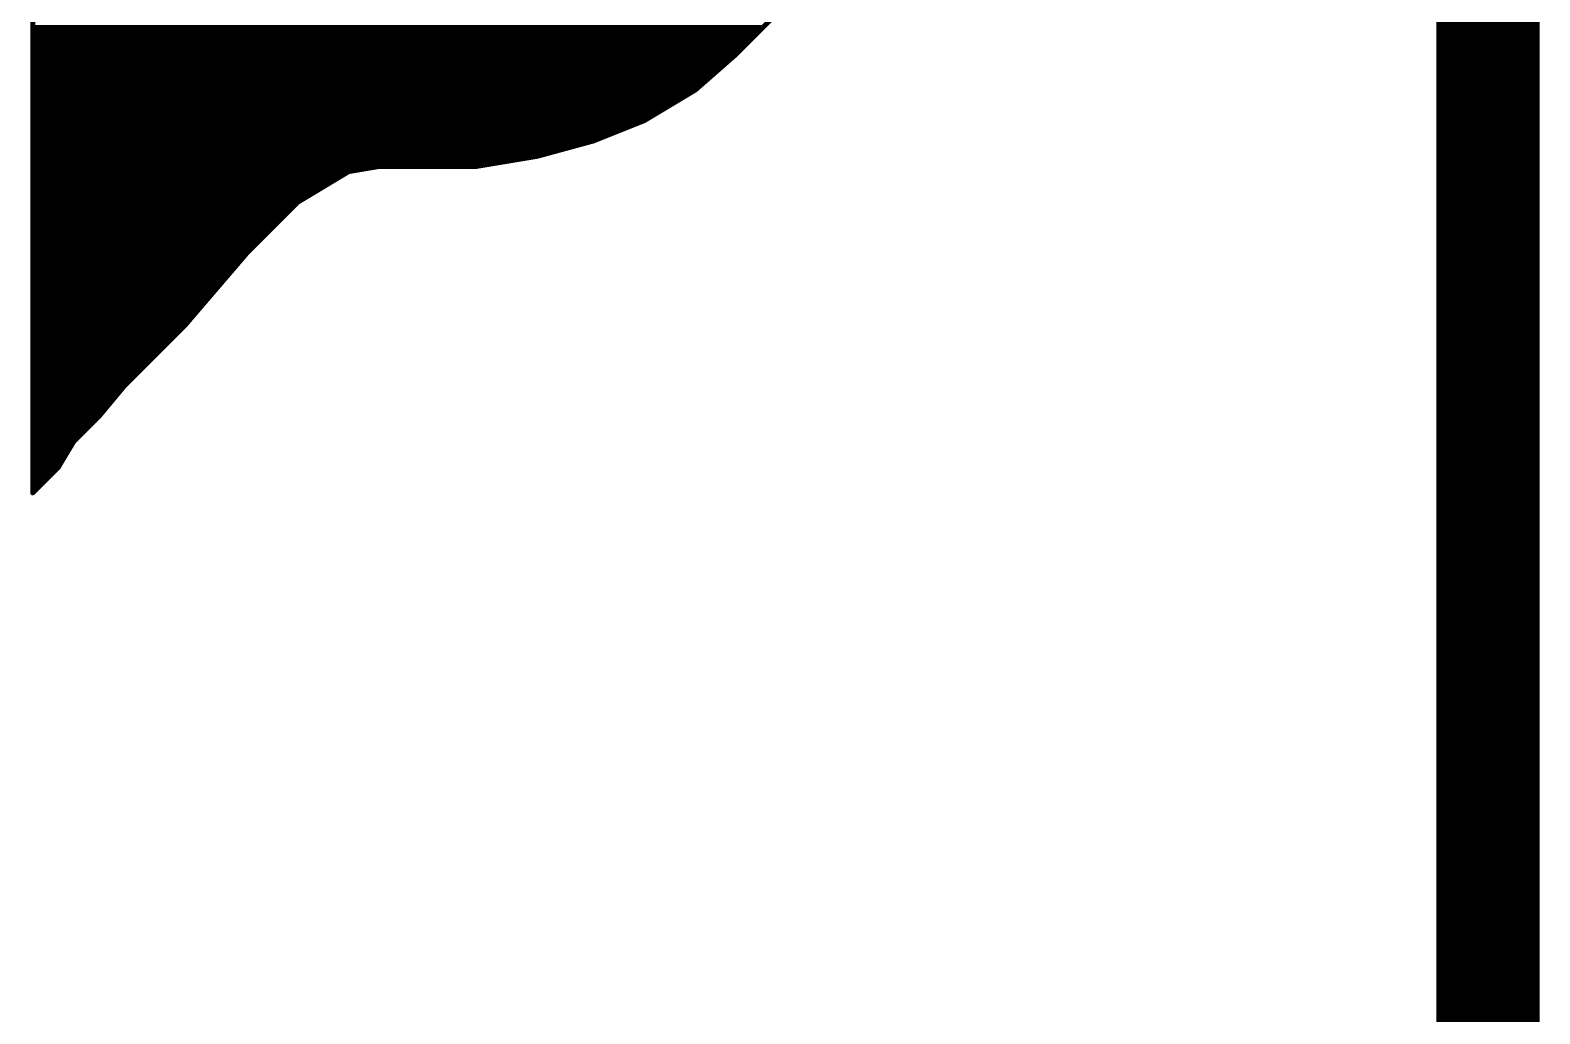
# Model space of a CAD drawing. Extents: x -36 to 71, y -16 to 19.
# Drawn here: x 20 to 22.962, y 10.006 to 11.935 of the extents above; entities that cross this region are included whole.
import ezdxf

# ---------------------------------------------------------------- set-up
doc = ezdxf.new("R2010")
doc.units = 0
doc.layers.add('20', color=53, linetype='CONTINUOUS')
doc.layers.add('21', color=41, linetype='CONTINUOUS')

msp = doc.modelspace()

# ---------------------------------------------------------------- linework, layer by layer
at = {"layer": '20', "const_width": 0.2032}
msp.add_lwpolyline([(22.86, 13.97), (22.86, 0)], dxfattribs=at)
at = {"layer": '21', "const_width": 0.01}
for points in [[(20.005, 12.398), (20.005, 11.028)], [(21.385, 11.888), (21.465, 11.968)], [(20.005, 11.94), (21.437, 11.94)], [(20.005, 11.93), (21.427, 11.93)], [(20.005, 11.92), (21.417, 11.92)], [(20.005, 11.91), (21.407, 11.91)], [(20.005, 11.9), (21.397, 11.9)], [(20.005, 11.89), (21.387, 11.89)], [(20.005, 11.88), (21.3759, 11.88)], [(21.305, 11.818), (21.385, 11.888)], [(20.005, 11.87), (21.3644, 11.87)], [(20.005, 11.86), (21.353, 11.86)], [(20.005, 11.85), (21.3416, 11.85)], [(20.005, 11.84), (21.3301, 11.84)], [(20.005, 11.83), (21.3187, 11.83)], [(20.005, 11.82), (21.3073, 11.82)], [(21.205, 11.758), (21.305, 11.818)], [(20.005, 11.81), (21.2917, 11.81)], [(20.005, 11.8), (21.275, 11.8)], [(20.005, 11.79), (21.2583, 11.79)], [(20.005, 11.78), (21.2417, 11.78)], [(20.005, 11.77), (21.225, 11.77)], [(20.005, 11.76), (21.2083, 11.76)], [(21.105, 11.718), (21.205, 11.758)], [(20.005, 11.75), (21.185, 11.75)], [(20.005, 11.74), (21.16, 11.74)], [(20.005, 11.73), (21.135, 11.73)], [(20.005, 11.72), (21.11, 11.72)], [(20.005, 11.71), (21.0757, 11.71)], [(20.005, 11.7), (21.039, 11.7)], [(20.995, 11.688), (21.105, 11.718)], [(20.005, 11.69), (21.0023, 11.69)], [(20.005, 11.68), (20.947, 11.68)], [(20.005, 11.67), (20.887, 11.67)], [(20.625, 11.658), (20.685, 11.668)], [(20.685, 11.668), (20.875, 11.668)], [(20.875, 11.668), (20.995, 11.688)], [(20.005, 11.66), (20.637, 11.66)], [(20.005, 11.65), (20.6117, 11.65)], [(20.005, 11.64), (20.595, 11.64)], [(20.525, 11.598), (20.625, 11.658)], [(20.005, 11.63), (20.5783, 11.63)], [(20.005, 11.62), (20.5617, 11.62)], [(20.005, 11.61), (20.545, 11.61)], [(20.005, 11.6), (20.5283, 11.6)], [(20.005, 11.59), (20.517, 11.59)], [(20.005, 11.58), (20.507, 11.58)], [(20.425, 11.498), (20.525, 11.598)], [(20.005, 11.57), (20.497, 11.57)], [(20.005, 11.56), (20.487, 11.56)], [(20.005, 11.55), (20.477, 11.55)], [(20.005, 11.54), (20.467, 11.54)], [(20.005, 11.53), (20.457, 11.53)], [(20.005, 11.52), (20.447, 11.52)], [(20.005, 11.51), (20.437, 11.51)], [(20.005, 11.5), (20.427, 11.5)], [(20.005, 11.49), (20.4181, 11.49)], [(20.305, 11.358), (20.425, 11.498)], [(20.005, 11.48), (20.4096, 11.48)], [(20.005, 11.47), (20.401, 11.47)], [(20.005, 11.46), (20.3924, 11.46)], [(20.005, 11.45), (20.3839, 11.45)], [(20.005, 11.44), (20.3753, 11.44)], [(20.005, 11.43), (20.3667, 11.43)], [(20.005, 11.42), (20.3581, 11.42)], [(20.005, 11.41), (20.3496, 11.41)], [(20.005, 11.4), (20.341, 11.4)], [(20.005, 11.39), (20.3324, 11.39)], [(20.005, 11.38), (20.3239, 11.38)], [(20.005, 11.37), (20.3153, 11.37)], [(20.005, 11.36), (20.3067, 11.36)], [(20.005, 11.35), (20.297, 11.35)], [(20.005, 11.34), (20.287, 11.34)], [(20.185, 11.238), (20.305, 11.358)], [(20.005, 11.33), (20.277, 11.33)], [(20.005, 11.32), (20.267, 11.32)], [(20.005, 11.31), (20.257, 11.31)], [(20.005, 11.3), (20.247, 11.3)], [(20.005, 11.29), (20.237, 11.29)], [(20.005, 11.28), (20.227, 11.28)], [(20.005, 11.27), (20.217, 11.27)], [(20.005, 11.26), (20.207, 11.26)], [(20.005, 11.25), (20.197, 11.25)], [(20.005, 11.24), (20.187, 11.24)], [(20.005, 11.23), (20.1783, 11.23)], [(20.005, 11.22), (20.17, 11.22)], [(20.135, 11.178), (20.185, 11.238)], [(20.005, 11.21), (20.1617, 11.21)], [(20.005, 11.2), (20.1533, 11.2)], [(20.005, 11.19), (20.145, 11.19)], [(20.005, 11.18), (20.1367, 11.18)], [(20.005, 11.17), (20.127, 11.17)], [(20.085, 11.128), (20.135, 11.178)], [(20.005, 11.16), (20.117, 11.16)], [(20.005, 11.15), (20.107, 11.15)], [(20.005, 11.14), (20.097, 11.14)], [(20.005, 11.13), (20.087, 11.13)], [(20.005, 11.12), (20.0802, 11.12)], [(20.005, 11.11), (20.0742, 11.11)], [(20.055, 11.078), (20.085, 11.128)], [(20.005, 11.1), (20.0682, 11.1)], [(20.005, 11.09), (20.0622, 11.09)], [(20.005, 11.08), (20.0562, 11.08)], [(20.005, 11.028), (20.055, 11.078)], [(20.005, 11.07), (20.047, 11.07)], [(20.005, 11.06), (20.037, 11.06)], [(20.005, 11.05), (20.027, 11.05)], [(20.005, 11.04), (20.017, 11.04)], [(20.005, 11.03), (20.007, 11.03)]]:
    msp.add_lwpolyline(points, dxfattribs=at)
at = {"layer": '21', "const_width": 0.005}
for points in [[(20.005, 11.9325, 1), (20.005, 11.9275)], [(20.005, 11.9225, 1), (20.005, 11.9175)], [(20.005, 11.9125, 1), (20.005, 11.9075)], [(21.407, 11.9075, 1), (21.407, 11.9125)], [(21.417, 11.9175, 1), (21.417, 11.9225)], [(21.427, 11.9275, 1), (21.427, 11.9325)], [(20.005, 11.9025, 1), (20.005, 11.8975)], [(20.005, 11.8925, 1), (20.005, 11.8875)], [(20.005, 11.8825, 1), (20.005, 11.8775)], [(21.3759, 11.8775, 1), (21.3759, 11.8825)], [(21.3832, 11.8898, 1), (21.3868, 11.8862)], [(21.3866, 11.8861, 1), (21.3834, 11.8899)], [(21.387, 11.8875, 1), (21.387, 11.8925)], [(21.397, 11.8975, 1), (21.397, 11.9025)], [(20.005, 11.8725, 1), (20.005, 11.8675)], [(20.005, 11.8625, 1), (20.005, 11.8575)], [(20.005, 11.8525, 1), (20.005, 11.8475)], [(21.3416, 11.8475, 1), (21.3416, 11.8525)], [(21.353, 11.8575, 1), (21.353, 11.8625)], [(21.3644, 11.8675, 1), (21.3644, 11.8725)], [(20.005, 11.8425, 1), (20.005, 11.8375)], [(20.005, 11.8325, 1), (20.005, 11.8275)], [(20.005, 11.8225, 1), (20.005, 11.8175)], [(21.3034, 11.8199, 1), (21.3066, 11.8161)], [(21.3063, 11.8159, 1), (21.3037, 11.8201)], [(21.3073, 11.8175, 1), (21.3073, 11.8225)], [(21.3187, 11.8275, 1), (21.3187, 11.8325)], [(21.3301, 11.8375, 1), (21.3301, 11.8425)], [(20.005, 11.8125, 1), (20.005, 11.8075)], [(20.005, 11.8025, 1), (20.005, 11.7975)], [(20.005, 11.7925, 1), (20.005, 11.7875)], [(21.2583, 11.7875, 1), (21.2583, 11.7925)], [(21.275, 11.7975, 1), (21.275, 11.8025)], [(21.2917, 11.8075, 1), (21.2917, 11.8125)], [(20.005, 11.7825, 1), (20.005, 11.7775)], [(20.005, 11.7725, 1), (20.005, 11.7675)], [(20.005, 11.7625, 1), (20.005, 11.7575)], [(21.2037, 11.7601, 1), (21.2063, 11.7559)], [(21.2059, 11.7557, 1), (21.2041, 11.7603)], [(21.2083, 11.7575, 1), (21.2083, 11.7625)], [(21.225, 11.7675, 1), (21.225, 11.7725)], [(21.2417, 11.7775, 1), (21.2417, 11.7825)], [(20.005, 11.7525, 1), (20.005, 11.7475)], [(20.005, 11.7425, 1), (20.005, 11.7375)], [(20.005, 11.7325, 1), (20.005, 11.7275)], [(21.135, 11.7275, 1), (21.135, 11.7325)], [(21.16, 11.7375, 1), (21.16, 11.7425)], [(21.185, 11.7475, 1), (21.185, 11.7525)], [(20.005, 11.7225, 1), (20.005, 11.7175)], [(20.005, 11.7125, 1), (20.005, 11.7075)], [(20.005, 11.7025, 1), (20.005, 11.6975)], [(21.039, 11.6975, 1), (21.039, 11.7025)], [(21.0757, 11.7075, 1), (21.0757, 11.7125)], [(21.1041, 11.7203, 1), (21.1059, 11.7157)], [(21.1057, 11.7156, 1), (21.1043, 11.7204)], [(21.11, 11.7175, 1), (21.11, 11.7225)], [(20.005, 11.6925, 1), (20.005, 11.6875)], [(20.005, 11.6825, 1), (20.005, 11.6775)], [(20.005, 11.6725, 1), (20.005, 11.6675)], [(20.685, 11.6705, 1), (20.685, 11.6655)], [(20.6854, 11.6655, 1), (20.6846, 11.6705)], [(20.8746, 11.6705, 1), (20.8754, 11.6655)], [(20.875, 11.6655, 1), (20.875, 11.6705)], [(20.887, 11.6675, 1), (20.887, 11.6725)], [(20.947, 11.6775, 1), (20.947, 11.6825)], [(20.9943, 11.6904, 1), (20.9957, 11.6856)], [(20.9954, 11.6855, 1), (20.9946, 11.6905)], [(21.0023, 11.6875, 1), (21.0023, 11.6925)], [(20.005, 11.6625, 1), (20.005, 11.6575)], [(20.005, 11.6525, 1), (20.005, 11.6475)], [(20.005, 11.6425, 1), (20.005, 11.6375)], [(20.595, 11.6375, 1), (20.595, 11.6425)], [(20.6117, 11.6475, 1), (20.6117, 11.6525)], [(20.6246, 11.6605, 1), (20.6254, 11.6555)], [(20.6263, 11.6559, 1), (20.6237, 11.6601)], [(20.637, 11.6575, 1), (20.637, 11.6625)], [(20.005, 11.6325, 1), (20.005, 11.6275)], [(20.005, 11.6225, 1), (20.005, 11.6175)], [(20.005, 11.6125, 1), (20.005, 11.6075)], [(20.545, 11.6075, 1), (20.545, 11.6125)], [(20.5617, 11.6175, 1), (20.5617, 11.6225)], [(20.5783, 11.6275, 1), (20.5783, 11.6325)], [(20.005, 11.6025, 1), (20.005, 11.5975)], [(20.005, 11.5925, 1), (20.005, 11.5875)], [(20.005, 11.5825, 1), (20.005, 11.5775)], [(20.507, 11.5775, 1), (20.507, 11.5825)], [(20.517, 11.5875, 1), (20.517, 11.5925)], [(20.5237, 11.6001, 1), (20.5263, 11.5959)], [(20.5268, 11.5962, 1), (20.5232, 11.5998)], [(20.5283, 11.5975, 1), (20.5283, 11.6025)], [(20.005, 11.5725, 1), (20.005, 11.5675)], [(20.005, 11.5625, 1), (20.005, 11.5575)], [(20.005, 11.5525, 1), (20.005, 11.5475)], [(20.477, 11.5475, 1), (20.477, 11.5525)], [(20.487, 11.5575, 1), (20.487, 11.5625)], [(20.497, 11.5675, 1), (20.497, 11.5725)], [(20.005, 11.5425, 1), (20.005, 11.5375)], [(20.005, 11.5325, 1), (20.005, 11.5275)], [(20.005, 11.5225, 1), (20.005, 11.5175)], [(20.447, 11.5175, 1), (20.447, 11.5225)], [(20.457, 11.5275, 1), (20.457, 11.5325)], [(20.467, 11.5375, 1), (20.467, 11.5425)], [(20.005, 11.5125, 1), (20.005, 11.5075)], [(20.005, 11.5025, 1), (20.005, 11.4975)], [(20.005, 11.4925, 1), (20.005, 11.4875)], [(20.4181, 11.4875, 1), (20.4181, 11.4925)], [(20.4232, 11.4998, 1), (20.4268, 11.4962)], [(20.4269, 11.4964, 1), (20.4231, 11.4996)], [(20.427, 11.4975, 1), (20.427, 11.5025)], [(20.437, 11.5075, 1), (20.437, 11.5125)], [(20.005, 11.4825, 1), (20.005, 11.4775)], [(20.005, 11.4725, 1), (20.005, 11.4675)], [(20.005, 11.4625, 1), (20.005, 11.4575)], [(20.3924, 11.4575, 1), (20.3924, 11.4625)], [(20.401, 11.4675, 1), (20.401, 11.4725)], [(20.4096, 11.4775, 1), (20.4096, 11.4825)], [(20.005, 11.4525, 1), (20.005, 11.4475)], [(20.005, 11.4425, 1), (20.005, 11.4375)], [(20.005, 11.4325, 1), (20.005, 11.4275)], [(20.3667, 11.4275, 1), (20.3667, 11.4325)], [(20.3753, 11.4375, 1), (20.3753, 11.4425)], [(20.3839, 11.4475, 1), (20.3839, 11.4525)], [(20.005, 11.4225, 1), (20.005, 11.4175)], [(20.005, 11.4125, 1), (20.005, 11.4075)], [(20.005, 11.4025, 1), (20.005, 11.3975)], [(20.341, 11.3975, 1), (20.341, 11.4025)], [(20.3496, 11.4075, 1), (20.3496, 11.4125)], [(20.3581, 11.4175, 1), (20.3581, 11.4225)], [(20.005, 11.3925, 1), (20.005, 11.3875)], [(20.005, 11.3825, 1), (20.005, 11.3775)], [(20.005, 11.3725, 1), (20.005, 11.3675)], [(20.3153, 11.3675, 1), (20.3153, 11.3725)], [(20.3239, 11.3775, 1), (20.3239, 11.3825)], [(20.3324, 11.3875, 1), (20.3324, 11.3925)], [(20.005, 11.3625, 1), (20.005, 11.3575)], [(20.005, 11.3525, 1), (20.005, 11.3475)], [(20.005, 11.3425, 1), (20.005, 11.3375)], [(20.287, 11.3375, 1), (20.287, 11.3425)], [(20.297, 11.3475, 1), (20.297, 11.3525)], [(20.3031, 11.3596, 1), (20.3069, 11.3564)], [(20.3068, 11.3562, 1), (20.3032, 11.3598)], [(20.3067, 11.3575, 1), (20.3067, 11.3625)], [(20.005, 11.3325, 1), (20.005, 11.3275)], [(20.005, 11.3225, 1), (20.005, 11.3175)], [(20.005, 11.3125, 1), (20.005, 11.3075)], [(20.257, 11.3075, 1), (20.257, 11.3125)], [(20.267, 11.3175, 1), (20.267, 11.3225)], [(20.277, 11.3275, 1), (20.277, 11.3325)], [(20.005, 11.3025, 1), (20.005, 11.2975)], [(20.005, 11.2925, 1), (20.005, 11.2875)], [(20.005, 11.2825, 1), (20.005, 11.2775)], [(20.227, 11.2775, 1), (20.227, 11.2825)], [(20.237, 11.2875, 1), (20.237, 11.2925)], [(20.247, 11.2975, 1), (20.247, 11.3025)], [(20.005, 11.2725, 1), (20.005, 11.2675)], [(20.005, 11.2625, 1), (20.005, 11.2575)], [(20.005, 11.2525, 1), (20.005, 11.2475)], [(20.197, 11.2475, 1), (20.197, 11.2525)], [(20.207, 11.2575, 1), (20.207, 11.2625)], [(20.217, 11.2675, 1), (20.217, 11.2725)], [(20.005, 11.2425, 1), (20.005, 11.2375)], [(20.005, 11.2325, 1), (20.005, 11.2275)], [(20.005, 11.2225, 1), (20.005, 11.2175)], [(20.17, 11.2175, 1), (20.17, 11.2225)], [(20.1783, 11.2275, 1), (20.1783, 11.2325)], [(20.1832, 11.2398, 1), (20.1868, 11.2362)], [(20.1869, 11.2364, 1), (20.1831, 11.2396)], [(20.187, 11.2375, 1), (20.187, 11.2425)], [(20.005, 11.2125, 1), (20.005, 11.2075)], [(20.005, 11.2025, 1), (20.005, 11.1975)], [(20.1533, 11.1975, 1), (20.1533, 11.2025)], [(20.1617, 11.2075, 1), (20.1617, 11.2125)], [(20.005, 11.1925, 1), (20.005, 11.1875)], [(20.005, 11.1825, 1), (20.005, 11.1775)], [(20.005, 11.1725, 1), (20.005, 11.1675)], [(20.127, 11.1675, 1), (20.127, 11.1725)], [(20.1331, 11.1796, 1), (20.1369, 11.1764)], [(20.1368, 11.1762, 1), (20.1332, 11.1798)], [(20.1367, 11.1775, 1), (20.1367, 11.1825)], [(20.145, 11.1875, 1), (20.145, 11.1925)], [(20.005, 11.1625, 1), (20.005, 11.1575)], [(20.005, 11.1525, 1), (20.005, 11.1475)], [(20.005, 11.1425, 1), (20.005, 11.1375)], [(20.097, 11.1375, 1), (20.097, 11.1425)], [(20.107, 11.1475, 1), (20.107, 11.1525)], [(20.117, 11.1575, 1), (20.117, 11.1625)], [(20.005, 11.1325, 1), (20.005, 11.1275)], [(20.005, 11.1225, 1), (20.005, 11.1175)], [(20.005, 11.1125, 1), (20.005, 11.1075)], [(20.0742, 11.1075, 1), (20.0742, 11.1125)], [(20.0802, 11.1175, 1), (20.0802, 11.1225)], [(20.0832, 11.1298, 1), (20.0868, 11.1262)], [(20.0871, 11.1267, 1), (20.0829, 11.1293)], [(20.087, 11.1275, 1), (20.087, 11.1325)], [(20.005, 11.1025, 1), (20.005, 11.0975)], [(20.005, 11.0925, 1), (20.005, 11.0875)], [(20.005, 11.0825, 1), (20.005, 11.0775)], [(20.0529, 11.0793, 1), (20.0571, 11.0767)], [(20.0568, 11.0762, 1), (20.0532, 11.0798)], [(20.0562, 11.0775, 1), (20.0562, 11.0825)], [(20.0622, 11.0875, 1), (20.0622, 11.0925)], [(20.0682, 11.0975, 1), (20.0682, 11.1025)], [(20.005, 11.0725, 1), (20.005, 11.0675)], [(20.005, 11.0625, 1), (20.005, 11.0575)], [(20.005, 11.0525, 1), (20.005, 11.0475)], [(20.027, 11.0475, 1), (20.027, 11.0525)], [(20.037, 11.0575, 1), (20.037, 11.0625)], [(20.047, 11.0675, 1), (20.047, 11.0725)], [(20.005, 11.0425, 1), (20.005, 11.0375)], [(20.005, 11.0325, 1), (20.005, 11.0275)], [(20.0032, 11.0298, 1), (20.0068, 11.0262)], [(20.0025, 11.028, 1), (20.0075, 11.028)], [(20.007, 11.0275, 1), (20.007, 11.0325)], [(20.017, 11.0375, 1), (20.017, 11.0425)]]:
    msp.add_lwpolyline(points, format="xyb", dxfattribs=at)

doc.saveas('drawing.dxf')
